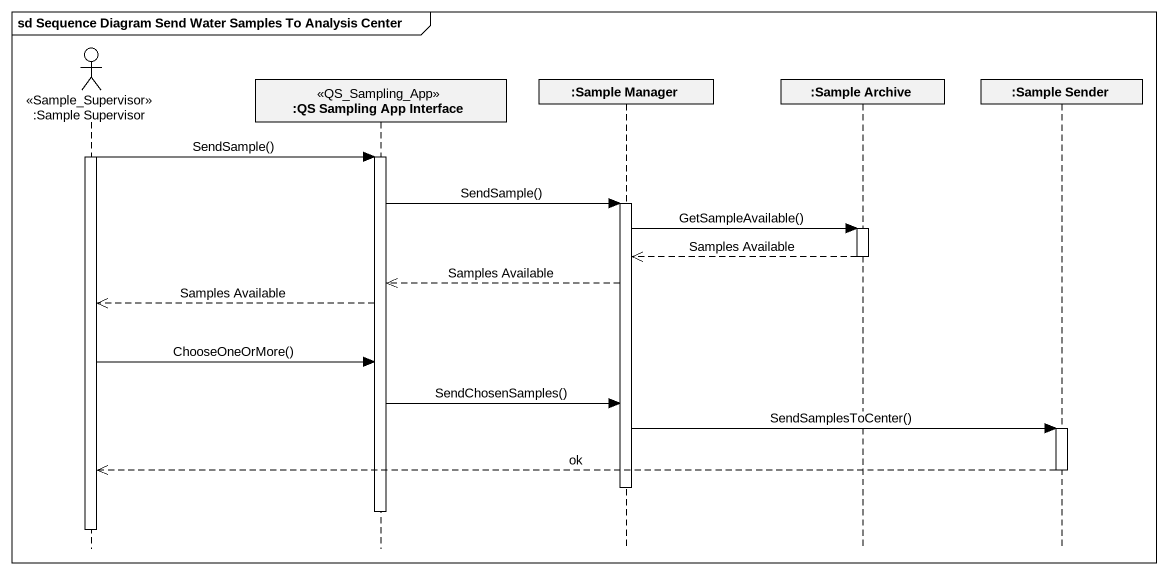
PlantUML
@startuml
mainframe sd Sequence Diagram Send Water Samples To Analysis Center
hide footbox
actor ":Sample Supervisor" as Sample_Supervisor <<Sample_Supervisor>>
participant ":QS Sampling App Interface" as QS_Sampling_App_Interface <<QS_Sampling_App>>
participant ":Sample Manager" as Sample_Manager
participant ":Sample Archive" as Sample_Archive
participant ":Sample Sender" as Sample_Sender

activate Sample_Supervisor
Sample_Supervisor -> QS_Sampling_App_Interface : SendSample()
activate QS_Sampling_App_Interface
QS_Sampling_App_Interface -> Sample_Manager : SendSample()
activate Sample_Manager
Sample_Manager -> Sample_Archive : GetSampleAvailable()
activate Sample_Archive
Sample_Archive -->> Sample_Manager : Samples Available
deactivate Sample_Archive
Sample_Manager -->> QS_Sampling_App_Interface : Samples Available
QS_Sampling_App_Interface -->> Sample_Supervisor : Samples Available
Sample_Supervisor -> QS_Sampling_App_Interface : ChooseOneOrMore()
QS_Sampling_App_Interface -> Sample_Manager : SendChosenSamples()
Sample_Manager -> Sample_Sender : SendSamplesToCenter()
activate Sample_Sender
Sample_Sender -->> Sample_Supervisor : ok
deactivate Sample_Sender
deactivate Sample_Manager
deactivate QS_Sampling_App_Interface
deactivate Sample_Supervisor
@enduml
